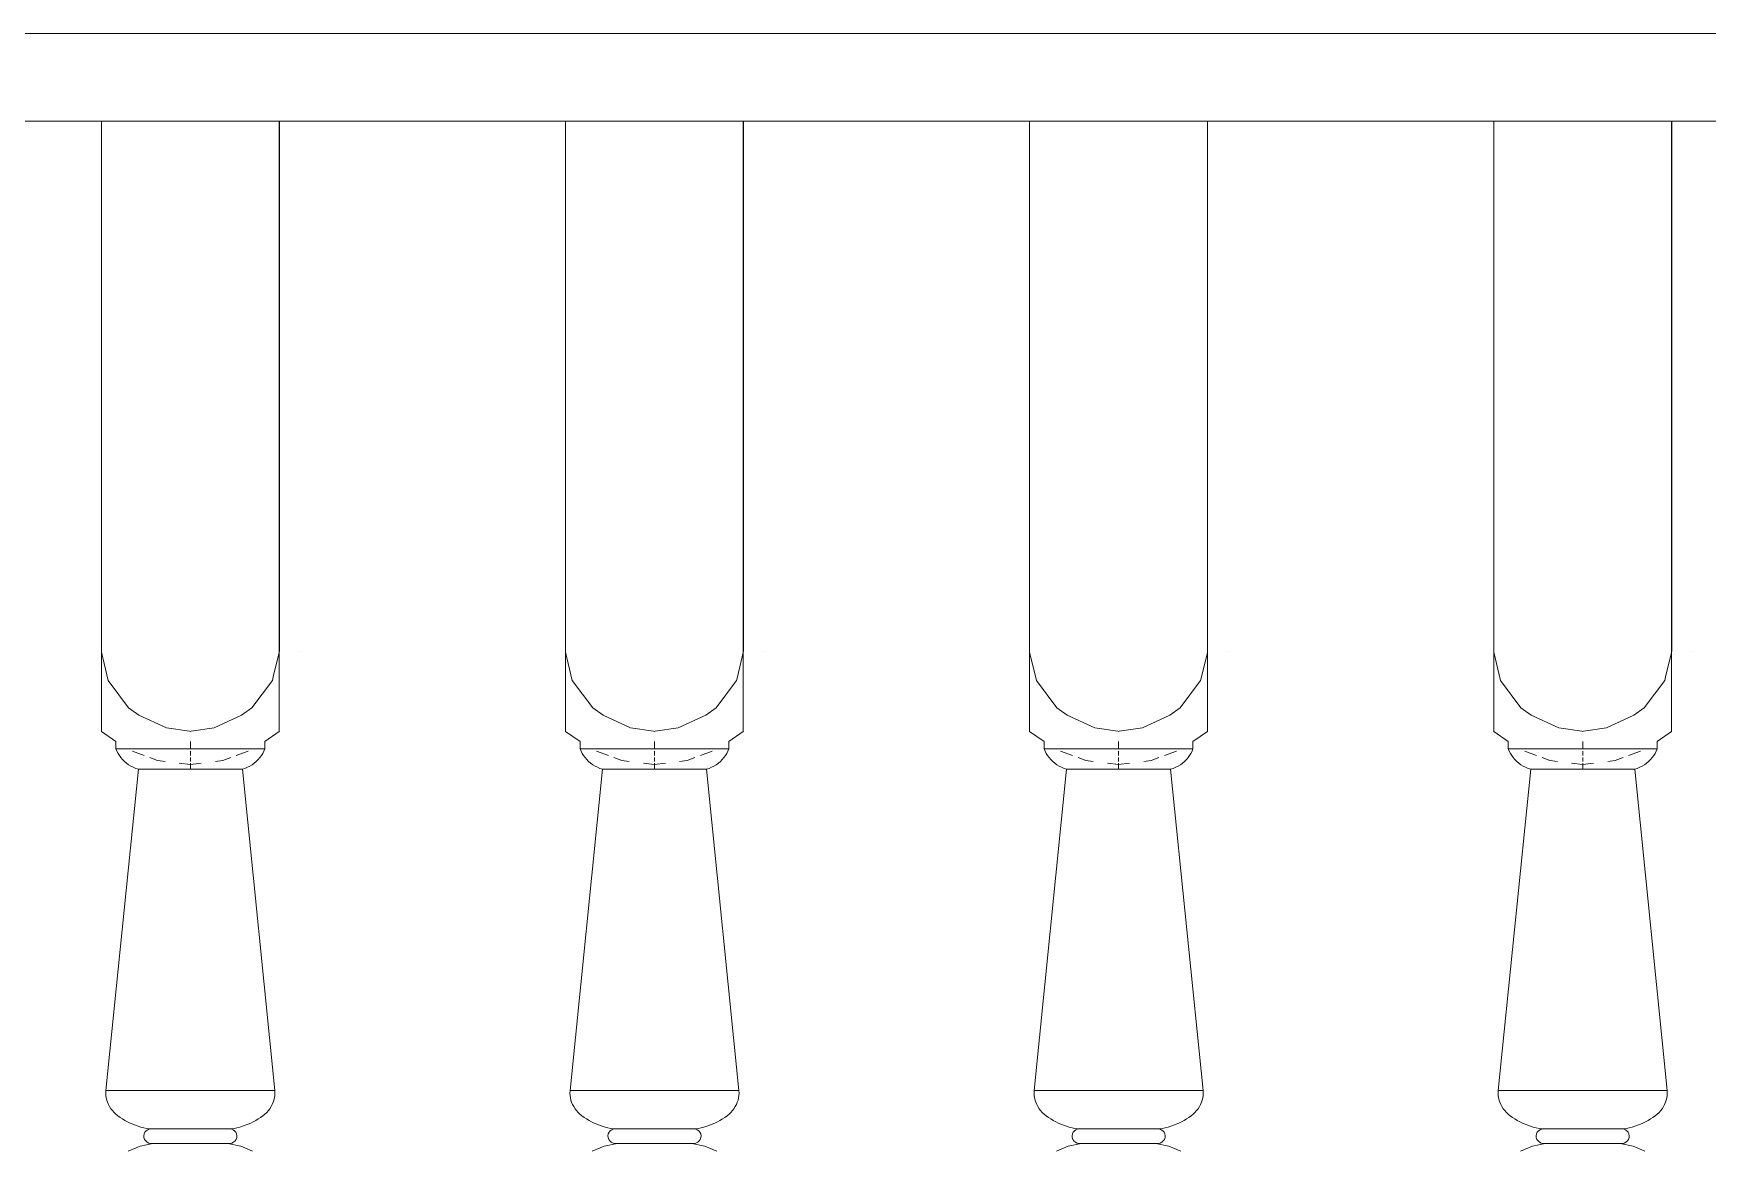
# Model space of a CAD drawing. Header units: inches. Extents: x 16.2 to 49.2, y 7.1 to 20.7.
# Drawn here: x 32.169 to 32.815, y 16.164 to 16.594 of the extents above; entities that cross this region are included whole.
import ezdxf

# ---------------------------------------------------------------- set-up
doc = ezdxf.new("R2010")
doc.units = ezdxf.units.IN
doc.header["$MEASUREMENT"] = 0
doc.layers.add('0inne_gulv', color=252, linetype='Continuous', lineweight=13)

# ---------------------------------------------------------------- blocks, each defined once
blk = doc.blocks.new('DEREK SMALL HOUSE fr')
for p, q in [((-2.10617, -1.60499), (-0.79627, -1.60499)), ((-1.6321, -1.63888), (-1.52162, -1.63888)), ((-1.63205, -1.63888), (-1.52162, -1.63888)), ((-1.52162, -1.63888), (-1.45301, -1.63888)), ((-1.52162, -1.63888), (-1.52162, -1.84371)), ((-1.45301, -1.84342), (-1.45301, -1.63888)), ((-1.45301, -1.63888), (-1.45295, -1.63888)), ((-1.45301, -1.63888), (-1.34253, -1.63888)), ((-1.45295, -1.84342), (-1.45295, -1.63888)), ((-1.45295, -1.63888), (-1.34253, -1.63888)), ((-1.45295, -1.84342), (-1.45295, -1.63888)), ((-1.34253, -1.63888), (-1.27392, -1.63888)), ((-1.34253, -1.63888), (-1.34253, -1.84371)), ((-1.27392, -1.84342), (-1.27392, -1.63888)), ((-1.27392, -1.63888), (-1.27386, -1.63888)), ((-1.27392, -1.63888), (-1.16343, -1.63888)), ((-1.27386, -1.84342), (-1.27386, -1.63888)), ((-1.27386, -1.63888), (-1.16343, -1.63888)), ((-1.27386, -1.84342), (-1.27386, -1.63888)), ((-1.16343, -1.63888), (-1.09482, -1.63888)), ((-1.16343, -1.63888), (-1.16343, -1.84371)), ((-1.09482, -1.84342), (-1.09482, -1.63888)), ((-1.09482, -1.63888), (-1.09476, -1.63888)), ((-1.09482, -1.63888), (-0.98434, -1.63888)), ((-1.09476, -1.84342), (-1.09476, -1.63888)), ((-1.09476, -1.63888), (-0.98434, -1.63888)), ((-1.09476, -1.84342), (-1.09476, -1.63888)), ((-0.98434, -1.63888), (-0.91573, -1.63888)), ((-0.98434, -1.63888), (-0.98434, -1.84371)), ((-0.91573, -1.84342), (-0.91573, -1.63888)), ((-0.91573, -1.63888), (-0.91567, -1.63888)), ((-0.91573, -1.63888), (-0.80524, -1.63888)), ((-0.91567, -1.84342), (-0.91567, -1.63888)), ((-0.91567, -1.63888), (-0.80524, -1.63888)), ((-0.91567, -1.84342), (-0.91567, -1.63888)), ((-1.51899, -1.85467), (-1.52162, -1.84371)), ((-1.52162, -1.87426), (-1.52162, -1.84371)), ((-1.45301, -1.8438), (-1.4553, -1.85321)), ((-1.45301, -1.84342), (-1.45303, -1.84349)), ((-1.45301, -1.84346), (-1.45303, -1.84349)), ((-1.45303, -1.84349), (-1.45301, -1.84361)), ((-1.45295, -1.84342), (-1.45301, -1.84342)), ((-1.45301, -1.84346), (-1.45301, -1.84342)), ((-1.45301, -1.84359), (-1.45301, -1.84342)), ((-1.45295, -1.84342), (-1.45301, -1.84342)), ((-1.45301, -1.84366), (-1.45301, -1.84359)), ((-1.45301, -1.84361), (-1.45301, -1.84366)), ((-1.45301, -1.84371), (-1.45301, -1.84366)), ((-1.45301, -1.84371), (-1.45301, -1.8438)), ((-1.45301, -1.87426), (-1.45301, -1.8438)), ((-1.45298, -1.84342), (-1.45295, -1.84342)), ((-1.44528, -1.84342), (-1.44525, -1.84342)), ((-1.3399, -1.85467), (-1.34253, -1.84371)), ((-1.34253, -1.87426), (-1.34253, -1.84371)), ((-1.27392, -1.8438), (-1.27621, -1.85321)), ((-1.27392, -1.84342), (-1.27393, -1.84349)), ((-1.27392, -1.84346), (-1.27393, -1.84349)), ((-1.27393, -1.84349), (-1.27392, -1.84361)), ((-1.27386, -1.84342), (-1.27392, -1.84342)), ((-1.27392, -1.84346), (-1.27392, -1.84342)), ((-1.27392, -1.84359), (-1.27392, -1.84342)), ((-1.27386, -1.84342), (-1.27392, -1.84342)), ((-1.27392, -1.84366), (-1.27392, -1.84359)), ((-1.27392, -1.84361), (-1.27392, -1.84366)), ((-1.27392, -1.84371), (-1.27392, -1.84366)), ((-1.27392, -1.8438), (-1.27392, -1.84371)), ((-1.27392, -1.87426), (-1.27392, -1.8438)), ((-1.27389, -1.84342), (-1.27386, -1.84342)), ((-1.26618, -1.84342), (-1.26615, -1.84342)), ((-1.1608, -1.85467), (-1.16343, -1.84371)), ((-1.16343, -1.87426), (-1.16343, -1.84371)), ((-1.09482, -1.8438), (-1.09711, -1.85321)), ((-1.09482, -1.84342), (-1.09484, -1.84349)), ((-1.09482, -1.84346), (-1.09484, -1.84349)), ((-1.09484, -1.84349), (-1.09482, -1.84361)), ((-1.09476, -1.84342), (-1.09482, -1.84342)), ((-1.09482, -1.84346), (-1.09482, -1.84342)), ((-1.09482, -1.84359), (-1.09482, -1.84342)), ((-1.09476, -1.84342), (-1.09482, -1.84342)), ((-1.09482, -1.84366), (-1.09482, -1.84359)), ((-1.09482, -1.84361), (-1.09482, -1.84366)), ((-1.09482, -1.84371), (-1.09482, -1.84366)), ((-1.09482, -1.8438), (-1.09482, -1.84371)), ((-1.09482, -1.87426), (-1.09482, -1.8438)), ((-1.0948, -1.84342), (-1.09476, -1.84342)), ((-1.08709, -1.84342), (-1.08706, -1.84342)), ((-0.98171, -1.85467), (-0.98434, -1.84371)), ((-0.98434, -1.87426), (-0.98434, -1.84371)), ((-0.91573, -1.8438), (-0.91802, -1.85321)), ((-0.91573, -1.84342), (-0.91574, -1.84349)), ((-0.91573, -1.84346), (-0.91574, -1.84349)), ((-0.91574, -1.84349), (-0.91573, -1.84361)), ((-0.91567, -1.84342), (-0.91573, -1.84342)), ((-0.91573, -1.84346), (-0.91573, -1.84342)), ((-0.91573, -1.84359), (-0.91573, -1.84342)), ((-0.91567, -1.84342), (-0.91573, -1.84342)), ((-0.91573, -1.84366), (-0.91573, -1.84359)), ((-0.91573, -1.84361), (-0.91573, -1.84366)), ((-0.91573, -1.84371), (-0.91573, -1.84366)), ((-0.91573, -1.8438), (-0.91573, -1.84371)), ((-0.91573, -1.87426), (-0.91573, -1.8438)), ((-0.9157, -1.84342), (-0.91567, -1.84342)), ((-0.90799, -1.84342), (-0.90796, -1.84342)), ((-1.4553, -1.85321), (-1.45565, -1.85467)), ((-1.27621, -1.85321), (-1.27656, -1.85467)), ((-1.09711, -1.85321), (-1.09746, -1.85467)), ((-0.91802, -1.85321), (-0.91837, -1.85467)), ((-1.51899, -1.85467), (-1.51111, -1.86519)), ((-1.45565, -1.85467), (-1.46353, -1.86519)), ((-1.45301, -1.85758), (-1.45295, -1.85758)), ((-1.3399, -1.85467), (-1.33201, -1.86519)), ((-1.27656, -1.85467), (-1.28444, -1.86519)), ((-1.27392, -1.85758), (-1.27386, -1.85758)), ((-1.1608, -1.85467), (-1.15292, -1.86519)), ((-1.09746, -1.85467), (-1.10535, -1.86519)), ((-1.09482, -1.85758), (-1.09476, -1.85758)), ((-0.98171, -1.85467), (-0.97383, -1.86519)), ((-0.91837, -1.85467), (-0.92625, -1.86519)), ((-0.91573, -1.85758), (-0.91567, -1.85758)), ((-1.51111, -1.86519), (-1.50714, -1.86804)), ((-1.46751, -1.86804), (-1.46353, -1.86519)), ((-1.33201, -1.86519), (-1.32804, -1.86804)), ((-1.28841, -1.86804), (-1.28444, -1.86519)), ((-1.15292, -1.86519), (-1.14895, -1.86804)), ((-1.10932, -1.86804), (-1.10535, -1.86519)), ((-0.97383, -1.86519), (-0.96985, -1.86804)), ((-0.93022, -1.86804), (-0.92625, -1.86519)), ((-1.50714, -1.86804), (-1.49652, -1.87285)), ((-1.48762, -1.87422), (-1.49652, -1.87285)), ((-1.47812, -1.87285), (-1.48702, -1.87422)), ((-1.46751, -1.86804), (-1.47812, -1.87285)), ((-1.32804, -1.86804), (-1.31742, -1.87285)), ((-1.30853, -1.87422), (-1.31742, -1.87285)), ((-1.29903, -1.87285), (-1.30792, -1.87422)), ((-1.28841, -1.86804), (-1.29903, -1.87285)), ((-1.14895, -1.86804), (-1.13833, -1.87285)), ((-1.12943, -1.87422), (-1.13833, -1.87285)), ((-1.11994, -1.87285), (-1.12883, -1.87422)), ((-1.10932, -1.86804), (-1.11994, -1.87285)), ((-0.96985, -1.86804), (-0.95923, -1.87285)), ((-0.95034, -1.87422), (-0.95923, -1.87285)), ((-0.94084, -1.87285), (-0.94974, -1.87422)), ((-0.93022, -1.86804), (-0.94084, -1.87285)), ((-1.52168, -1.87422), (-1.52162, -1.87426)), ((-1.52162, -1.87426), (-1.516, -1.87815)), ((-1.516, -1.87815), (-1.516, -1.881)), ((-1.48732, -1.87425), (-1.48762, -1.87422)), ((-1.48732, -1.87425), (-1.48702, -1.87422)), ((-1.48732, -1.87425), (-1.48732, -1.87422)), ((-1.48729, -1.87813), (-1.48729, -1.881)), ((-1.45858, -1.8781), (-1.45301, -1.87426)), ((-1.45858, -1.8781), (-1.45858, -1.881)), ((-1.45301, -1.87426), (-1.45296, -1.87422)), ((-1.34259, -1.87422), (-1.34253, -1.87426)), ((-1.34253, -1.87426), (-1.3369, -1.87815)), ((-1.3369, -1.87815), (-1.3369, -1.881)), ((-1.30823, -1.87425), (-1.30853, -1.87422)), ((-1.30823, -1.87425), (-1.30792, -1.87422)), ((-1.30823, -1.87425), (-1.30823, -1.87422)), ((-1.30819, -1.87813), (-1.30819, -1.881)), ((-1.27948, -1.8781), (-1.27392, -1.87426)), ((-1.27948, -1.8781), (-1.27948, -1.881)), ((-1.27392, -1.87426), (-1.27386, -1.87422)), ((-1.1635, -1.87422), (-1.16343, -1.87426)), ((-1.16343, -1.87426), (-1.15781, -1.87815)), ((-1.15781, -1.87815), (-1.15781, -1.881)), ((-1.12913, -1.87425), (-1.12943, -1.87422)), ((-1.12913, -1.87425), (-1.12883, -1.87422)), ((-1.12913, -1.87425), (-1.12913, -1.87422)), ((-1.1291, -1.87813), (-1.1291, -1.881)), ((-1.10039, -1.8781), (-1.09482, -1.87426)), ((-1.10039, -1.8781), (-1.10039, -1.881)), ((-1.09482, -1.87426), (-1.09477, -1.87422)), ((-0.9844, -1.87422), (-0.98434, -1.87426)), ((-0.98434, -1.87426), (-0.97872, -1.87815)), ((-0.97872, -1.87815), (-0.97872, -1.881)), ((-0.95004, -1.87425), (-0.95034, -1.87422)), ((-0.95004, -1.87425), (-0.94974, -1.87422)), ((-0.95004, -1.87425), (-0.95004, -1.87422)), ((-0.95, -1.87813), (-0.95, -1.881)), ((-0.92129, -1.8781), (-0.91573, -1.87426)), ((-0.92129, -1.8781), (-0.92129, -1.881)), ((-0.91573, -1.87426), (-0.91568, -1.87422)), ((-1.516, -1.881), (-1.51563, -1.8819)), ((-1.516, -1.881), (-1.48729, -1.881)), ((-1.51563, -1.8819), (-1.51519, -1.88277)), ((-1.51519, -1.88277), (-1.51468, -1.8836)), ((-1.51468, -1.8836), (-1.51409, -1.8844)), ((-1.51409, -1.8844), (-1.51344, -1.88515)), ((-1.51344, -1.88515), (-1.51272, -1.88586)), ((-1.51272, -1.88586), (-1.51195, -1.88651)), ((-1.50965, -1.8819), (-1.50507, -1.8836)), ((-1.50293, -1.8844), (-1.49993, -1.88552)), ((-1.49993, -1.88552), (-1.49706, -1.88586)), ((-1.48729, -1.881), (-1.45858, -1.881)), ((-1.48729, -1.8836), (-1.48729, -1.8819)), ((-1.48729, -1.88586), (-1.48729, -1.8844)), ((-1.47758, -1.88586), (-1.47472, -1.88552)), ((-1.47472, -1.88552), (-1.47171, -1.8844)), ((-1.46957, -1.8836), (-1.465, -1.8819)), ((-1.46185, -1.88586), (-1.46263, -1.88651)), ((-1.46114, -1.88515), (-1.46185, -1.88586)), ((-1.46048, -1.8844), (-1.46114, -1.88515)), ((-1.4599, -1.8836), (-1.46048, -1.8844)), ((-1.45938, -1.88277), (-1.4599, -1.8836)), ((-1.45894, -1.8819), (-1.45938, -1.88277)), ((-1.45858, -1.881), (-1.45894, -1.8819)), ((-1.3369, -1.881), (-1.33654, -1.8819)), ((-1.3369, -1.881), (-1.30819, -1.881)), ((-1.33654, -1.8819), (-1.3361, -1.88277)), ((-1.3361, -1.88277), (-1.33558, -1.8836)), ((-1.33558, -1.8836), (-1.335, -1.8844)), ((-1.335, -1.8844), (-1.33434, -1.88515)), ((-1.33434, -1.88515), (-1.33363, -1.88586)), ((-1.33363, -1.88586), (-1.33285, -1.88651)), ((-1.33055, -1.8819), (-1.32598, -1.8836)), ((-1.32384, -1.8844), (-1.32083, -1.88552)), ((-1.32083, -1.88552), (-1.31797, -1.88586)), ((-1.30819, -1.881), (-1.27948, -1.881)), ((-1.30819, -1.8836), (-1.30819, -1.8819)), ((-1.30819, -1.88586), (-1.30819, -1.8844)), ((-1.29849, -1.88586), (-1.29562, -1.88552)), ((-1.29562, -1.88552), (-1.29262, -1.8844)), ((-1.29048, -1.8836), (-1.2859, -1.8819)), ((-1.28276, -1.88586), (-1.28353, -1.88651)), ((-1.28204, -1.88515), (-1.28276, -1.88586)), ((-1.28139, -1.8844), (-1.28204, -1.88515)), ((-1.2808, -1.8836), (-1.28139, -1.8844)), ((-1.28029, -1.88277), (-1.2808, -1.8836)), ((-1.27985, -1.8819), (-1.28029, -1.88277)), ((-1.27948, -1.881), (-1.27985, -1.8819)), ((-1.15781, -1.881), (-1.15745, -1.8819)), ((-1.15781, -1.881), (-1.1291, -1.881)), ((-1.15745, -1.8819), (-1.157, -1.88277)), ((-1.157, -1.88277), (-1.15649, -1.8836)), ((-1.15649, -1.8836), (-1.1559, -1.8844)), ((-1.1559, -1.8844), (-1.15525, -1.88515)), ((-1.15525, -1.88515), (-1.15453, -1.88586)), ((-1.15453, -1.88586), (-1.15376, -1.88651)), ((-1.15146, -1.8819), (-1.14688, -1.8836)), ((-1.14474, -1.8844), (-1.14174, -1.88552)), ((-1.14174, -1.88552), (-1.13887, -1.88586)), ((-1.1291, -1.881), (-1.10039, -1.881)), ((-1.1291, -1.8836), (-1.1291, -1.8819)), ((-1.1291, -1.88586), (-1.1291, -1.8844)), ((-1.11939, -1.88586), (-1.11653, -1.88552)), ((-1.11653, -1.88552), (-1.11352, -1.8844)), ((-1.11138, -1.8836), (-1.10681, -1.8819)), ((-1.10366, -1.88586), (-1.10444, -1.88651)), ((-1.10295, -1.88515), (-1.10366, -1.88586)), ((-1.10229, -1.8844), (-1.10295, -1.88515)), ((-1.10171, -1.8836), (-1.10229, -1.8844)), ((-1.10119, -1.88277), (-1.10171, -1.8836)), ((-1.10075, -1.8819), (-1.10119, -1.88277)), ((-1.10039, -1.881), (-1.10075, -1.8819)), ((-0.97872, -1.881), (-0.97835, -1.8819)), ((-0.97872, -1.881), (-0.95, -1.881)), ((-0.97835, -1.8819), (-0.97791, -1.88277)), ((-0.97791, -1.88277), (-0.97739, -1.8836)), ((-0.97739, -1.8836), (-0.97681, -1.8844)), ((-0.97681, -1.8844), (-0.97615, -1.88515)), ((-0.97615, -1.88515), (-0.97544, -1.88586)), ((-0.97544, -1.88586), (-0.97466, -1.88651)), ((-0.97236, -1.8819), (-0.96779, -1.8836)), ((-0.96565, -1.8844), (-0.96264, -1.88552)), ((-0.96264, -1.88552), (-0.95978, -1.88586)), ((-0.95, -1.881), (-0.92129, -1.881)), ((-0.95, -1.8836), (-0.95, -1.8819)), ((-0.95, -1.88586), (-0.95, -1.8844)), ((-0.9403, -1.88586), (-0.93743, -1.88552)), ((-0.93743, -1.88552), (-0.93443, -1.8844)), ((-0.93229, -1.8836), (-0.92771, -1.8819)), ((-0.92457, -1.88586), (-0.92535, -1.88651)), ((-0.92385, -1.88515), (-0.92457, -1.88586)), ((-0.9232, -1.8844), (-0.92385, -1.88515)), ((-0.92261, -1.8836), (-0.9232, -1.8844)), ((-0.9221, -1.88277), (-0.92261, -1.8836)), ((-0.92166, -1.8819), (-0.9221, -1.88277)), ((-0.92129, -1.881), (-0.92166, -1.8819)), ((-1.50736, -1.88887), (-1.51989, -2.01288)), ((-1.51195, -1.88651), (-1.51111, -1.88711)), ((-1.51111, -1.88711), (-1.51024, -1.88765)), ((-1.51024, -1.88765), (-1.50931, -1.88812)), ((-1.50931, -1.88812), (-1.50835, -1.88853)), ((-1.50835, -1.88853), (-1.50736, -1.88887)), ((-1.46722, -1.88887), (-1.50736, -1.88887)), ((-1.49156, -1.88651), (-1.48736, -1.88701)), ((-1.48729, -1.88701), (-1.48729, -1.88651)), ((-1.48729, -1.88887), (-1.48729, -1.88701)), ((-1.48728, -1.88701), (-1.48308, -1.88651)), ((-1.46622, -1.88853), (-1.46722, -1.88887)), ((-1.46722, -1.88887), (-1.45469, -2.01288)), ((-1.46526, -1.88812), (-1.46622, -1.88853)), ((-1.46434, -1.88765), (-1.46526, -1.88812)), ((-1.46346, -1.88711), (-1.46434, -1.88765)), ((-1.46263, -1.88651), (-1.46346, -1.88711)), ((-1.32826, -1.88887), (-1.34079, -2.01288)), ((-1.33285, -1.88651), (-1.33202, -1.88711)), ((-1.33202, -1.88711), (-1.33114, -1.88765)), ((-1.33114, -1.88765), (-1.33022, -1.88812)), ((-1.33022, -1.88812), (-1.32925, -1.88853)), ((-1.32925, -1.88853), (-1.32826, -1.88887)), ((-1.28812, -1.88887), (-1.32826, -1.88887)), ((-1.31247, -1.88651), (-1.30827, -1.88701)), ((-1.30819, -1.88701), (-1.30399, -1.88651)), ((-1.30819, -1.88701), (-1.30819, -1.88651)), ((-1.30819, -1.88887), (-1.30819, -1.88701)), ((-1.28713, -1.88853), (-1.28812, -1.88887)), ((-1.28812, -1.88887), (-1.27559, -2.01288)), ((-1.28617, -1.88812), (-1.28713, -1.88853)), ((-1.28524, -1.88765), (-1.28617, -1.88812)), ((-1.28436, -1.88711), (-1.28524, -1.88765)), ((-1.28353, -1.88651), (-1.28436, -1.88711)), ((-1.14917, -1.88887), (-1.1617, -2.01288)), ((-1.15376, -1.88651), (-1.15293, -1.88711)), ((-1.15293, -1.88711), (-1.15205, -1.88765)), ((-1.15205, -1.88765), (-1.15112, -1.88812)), ((-1.15112, -1.88812), (-1.15016, -1.88853)), ((-1.15016, -1.88853), (-1.14917, -1.88887)), ((-1.10903, -1.88887), (-1.14917, -1.88887)), ((-1.13337, -1.88651), (-1.12917, -1.88701)), ((-1.1291, -1.88701), (-1.1291, -1.88651)), ((-1.1291, -1.88887), (-1.1291, -1.88701)), ((-1.12909, -1.88701), (-1.12489, -1.88651)), ((-1.10804, -1.88853), (-1.10903, -1.88887)), ((-1.10903, -1.88887), (-1.0965, -2.01288)), ((-1.10707, -1.88812), (-1.10804, -1.88853)), ((-1.10615, -1.88765), (-1.10707, -1.88812)), ((-1.10527, -1.88711), (-1.10615, -1.88765)), ((-1.10444, -1.88651), (-1.10527, -1.88711)), ((-0.97007, -1.88887), (-0.9826, -2.01288)), ((-0.97466, -1.88651), (-0.97383, -1.88711)), ((-0.97383, -1.88711), (-0.97295, -1.88765)), ((-0.97295, -1.88765), (-0.97203, -1.88812)), ((-0.97203, -1.88812), (-0.97107, -1.88853)), ((-0.97107, -1.88853), (-0.97007, -1.88887)), ((-0.92994, -1.88887), (-0.97007, -1.88887)), ((-0.95428, -1.88651), (-0.95008, -1.88701)), ((-0.95, -1.88701), (-0.9458, -1.88651)), ((-0.95, -1.88701), (-0.95, -1.88651)), ((-0.95, -1.88887), (-0.95, -1.88701)), ((-0.92894, -1.88853), (-0.92994, -1.88887)), ((-0.92994, -1.88887), (-0.9174, -2.01288)), ((-0.92798, -1.88812), (-0.92894, -1.88853)), ((-0.92706, -1.88765), (-0.92798, -1.88812)), ((-0.92618, -1.88711), (-0.92706, -1.88765)), ((-0.92535, -1.88651), (-0.92618, -1.88711)), ((-1.51989, -2.01288), (-1.51992, -2.01379)), ((-1.51992, -2.01379), (-1.51987, -2.0147)), ((-1.51989, -2.01288), (-1.45469, -2.01288)), ((-1.51987, -2.0147), (-1.51975, -2.0156)), ((-1.4547, -2.0147), (-1.45483, -2.0156)), ((-1.45465, -2.01379), (-1.4547, -2.0147)), ((-1.45469, -2.01288), (-1.45465, -2.01379)), ((-1.34079, -2.01288), (-1.34083, -2.01379)), ((-1.34083, -2.01379), (-1.34078, -2.0147)), ((-1.34079, -2.01288), (-1.27559, -2.01288)), ((-1.34078, -2.0147), (-1.34065, -2.0156)), ((-1.27561, -2.0147), (-1.27573, -2.0156)), ((-1.27556, -2.01379), (-1.27561, -2.0147)), ((-1.27559, -2.01288), (-1.27556, -2.01379)), ((-1.1617, -2.01288), (-1.16173, -2.01379)), ((-1.16173, -2.01379), (-1.16168, -2.0147)), ((-1.1617, -2.01288), (-1.0965, -2.01288)), ((-1.16168, -2.0147), (-1.16156, -2.0156)), ((-1.09651, -2.0147), (-1.09664, -2.0156)), ((-1.09646, -2.01379), (-1.09651, -2.0147)), ((-1.0965, -2.01288), (-1.09646, -2.01379)), ((-0.9826, -2.01288), (-0.98264, -2.01379)), ((-0.98264, -2.01379), (-0.98259, -2.0147)), ((-0.9826, -2.01288), (-0.9174, -2.01288)), ((-0.98259, -2.0147), (-0.98246, -2.0156)), ((-0.91742, -2.0147), (-0.91754, -2.0156)), ((-0.91737, -2.01379), (-0.91742, -2.0147)), ((-0.9174, -2.01288), (-0.91737, -2.01379)), ((-1.51975, -2.0156), (-1.51954, -2.0165)), ((-1.51954, -2.0165), (-1.51925, -2.01737)), ((-1.51925, -2.01737), (-1.51889, -2.01822)), ((-1.51889, -2.01822), (-1.51846, -2.01904)), ((-1.51846, -2.01904), (-1.51795, -2.01983)), ((-1.51795, -2.01983), (-1.51738, -2.02059)), ((-1.51738, -2.02059), (-1.51674, -2.02129)), ((-1.51674, -2.02129), (-1.51604, -2.02195)), ((-1.51604, -2.02195), (-1.51528, -2.02256)), ((-1.45853, -2.02195), (-1.45929, -2.02256)), ((-1.45784, -2.02129), (-1.45853, -2.02195)), ((-1.4572, -2.02059), (-1.45784, -2.02129)), ((-1.45662, -2.01983), (-1.4572, -2.02059)), ((-1.45612, -2.01904), (-1.45662, -2.01983)), ((-1.45568, -2.01822), (-1.45612, -2.01904)), ((-1.45532, -2.01737), (-1.45568, -2.01822)), ((-1.45504, -2.0165), (-1.45532, -2.01737)), ((-1.45483, -2.0156), (-1.45504, -2.0165)), ((-1.34065, -2.0156), (-1.34044, -2.0165)), ((-1.34044, -2.0165), (-1.34016, -2.01737)), ((-1.34016, -2.01737), (-1.3398, -2.01822)), ((-1.3398, -2.01822), (-1.33936, -2.01904)), ((-1.33936, -2.01904), (-1.33886, -2.01983)), ((-1.33886, -2.01983), (-1.33828, -2.02059)), ((-1.33828, -2.02059), (-1.33764, -2.02129)), ((-1.33764, -2.02129), (-1.33694, -2.02195)), ((-1.33694, -2.02195), (-1.33619, -2.02256)), ((-1.27944, -2.02195), (-1.2802, -2.02256)), ((-1.27874, -2.02129), (-1.27944, -2.02195)), ((-1.2781, -2.02059), (-1.27874, -2.02129)), ((-1.27753, -2.01983), (-1.2781, -2.02059)), ((-1.27702, -2.01904), (-1.27753, -2.01983)), ((-1.27659, -2.01822), (-1.27702, -2.01904)), ((-1.27623, -2.01737), (-1.27659, -2.01822)), ((-1.27594, -2.0165), (-1.27623, -2.01737)), ((-1.27573, -2.0156), (-1.27594, -2.0165)), ((-1.16156, -2.0156), (-1.16135, -2.0165)), ((-1.16135, -2.0165), (-1.16106, -2.01737)), ((-1.16106, -2.01737), (-1.1607, -2.01822)), ((-1.1607, -2.01822), (-1.16027, -2.01904)), ((-1.16027, -2.01904), (-1.15976, -2.01983)), ((-1.15976, -2.01983), (-1.15919, -2.02059)), ((-1.15919, -2.02059), (-1.15855, -2.02129)), ((-1.15855, -2.02129), (-1.15785, -2.02195)), ((-1.15785, -2.02195), (-1.1571, -2.02256)), ((-1.10035, -2.02195), (-1.1011, -2.02256)), ((-1.09965, -2.02129), (-1.10035, -2.02195)), ((-1.09901, -2.02059), (-1.09965, -2.02129)), ((-1.09843, -2.01983), (-1.09901, -2.02059)), ((-1.09793, -2.01904), (-1.09843, -2.01983)), ((-1.09749, -2.01822), (-1.09793, -2.01904)), ((-1.09713, -2.01737), (-1.09749, -2.01822)), ((-1.09685, -2.0165), (-1.09713, -2.01737)), ((-1.09664, -2.0156), (-1.09685, -2.0165)), ((-0.98246, -2.0156), (-0.98225, -2.0165)), ((-0.98225, -2.0165), (-0.98197, -2.01737)), ((-0.98197, -2.01737), (-0.98161, -2.01822)), ((-0.98161, -2.01822), (-0.98117, -2.01904)), ((-0.98117, -2.01904), (-0.98067, -2.01983)), ((-0.98067, -2.01983), (-0.98009, -2.02059)), ((-0.98009, -2.02059), (-0.97945, -2.02129)), ((-0.97945, -2.02129), (-0.97876, -2.02195)), ((-0.97876, -2.02195), (-0.978, -2.02256)), ((-0.92125, -2.02195), (-0.92201, -2.02256)), ((-0.92055, -2.02129), (-0.92125, -2.02195)), ((-0.91991, -2.02059), (-0.92055, -2.02129)), ((-0.91934, -2.01983), (-0.91991, -2.02059)), ((-0.91883, -2.01904), (-0.91934, -2.01983)), ((-0.9184, -2.01822), (-0.91883, -2.01904)), ((-0.91804, -2.01737), (-0.9184, -2.01822)), ((-0.91775, -2.0165), (-0.91804, -2.01737)), ((-0.91754, -2.0156), (-0.91775, -2.0165)), ((-1.51528, -2.02256), (-1.51439, -2.0232)), ((-1.51439, -2.0232), (-1.51347, -2.0238)), ((-1.51347, -2.0238), (-1.51253, -2.02436)), ((-1.51253, -2.02436), (-1.51155, -2.02488)), ((-1.51155, -2.02488), (-1.51055, -2.02537)), ((-1.51055, -2.02537), (-1.50953, -2.02582)), ((-1.50953, -2.02582), (-1.50849, -2.02623)), ((-1.50849, -2.02623), (-1.50743, -2.02659)), ((-1.50743, -2.02659), (-1.50635, -2.02692)), ((-1.50635, -2.02692), (-1.50526, -2.0272)), ((-1.50526, -2.0272), (-1.50415, -2.02744)), ((-1.50436, -2.02839), (-1.50483, -2.02895)), ((-1.50375, -2.02794), (-1.50436, -2.02839)), ((-1.50415, -2.02744), (-1.50304, -2.02764)), ((-1.50304, -2.02764), (-1.50375, -2.02794)), ((-1.50304, -2.02764), (-1.47154, -2.02764)), ((-1.47042, -2.02744), (-1.47154, -2.02764)), ((-1.47154, -2.02764), (-1.47082, -2.02794)), ((-1.47082, -2.02794), (-1.47022, -2.02839)), ((-1.46932, -2.0272), (-1.47042, -2.02744)), ((-1.47022, -2.02839), (-1.46974, -2.02895)), ((-1.46822, -2.02692), (-1.46932, -2.0272)), ((-1.46715, -2.02659), (-1.46822, -2.02692)), ((-1.46609, -2.02623), (-1.46715, -2.02659)), ((-1.46504, -2.02582), (-1.46609, -2.02623)), ((-1.46402, -2.02537), (-1.46504, -2.02582)), ((-1.46302, -2.02488), (-1.46402, -2.02537)), ((-1.46205, -2.02436), (-1.46302, -2.02488)), ((-1.4611, -2.0238), (-1.46205, -2.02436)), ((-1.46018, -2.0232), (-1.4611, -2.0238)), ((-1.45929, -2.02256), (-1.46018, -2.0232)), ((-1.33619, -2.02256), (-1.3353, -2.0232)), ((-1.3353, -2.0232), (-1.33438, -2.0238)), ((-1.33438, -2.0238), (-1.33343, -2.02436)), ((-1.33343, -2.02436), (-1.33246, -2.02488)), ((-1.33246, -2.02488), (-1.33146, -2.02537)), ((-1.33146, -2.02537), (-1.33044, -2.02582)), ((-1.33044, -2.02582), (-1.32939, -2.02623)), ((-1.32939, -2.02623), (-1.32833, -2.02659)), ((-1.32833, -2.02659), (-1.32726, -2.02692)), ((-1.32726, -2.02692), (-1.32616, -2.0272)), ((-1.32616, -2.0272), (-1.32506, -2.02744)), ((-1.32526, -2.02839), (-1.32574, -2.02895)), ((-1.32466, -2.02794), (-1.32526, -2.02839)), ((-1.32506, -2.02744), (-1.32394, -2.02764)), ((-1.32394, -2.02764), (-1.32466, -2.02794)), ((-1.32394, -2.02764), (-1.29244, -2.02764)), ((-1.29133, -2.02744), (-1.29244, -2.02764)), ((-1.29244, -2.02764), (-1.29173, -2.02794)), ((-1.29173, -2.02794), (-1.29112, -2.02839)), ((-1.29022, -2.0272), (-1.29133, -2.02744)), ((-1.29112, -2.02839), (-1.29065, -2.02895)), ((-1.28913, -2.02692), (-1.29022, -2.0272)), ((-1.28805, -2.02659), (-1.28913, -2.02692)), ((-1.28699, -2.02623), (-1.28805, -2.02659)), ((-1.28595, -2.02582), (-1.28699, -2.02623)), ((-1.28493, -2.02537), (-1.28595, -2.02582)), ((-1.28393, -2.02488), (-1.28493, -2.02537)), ((-1.28295, -2.02436), (-1.28393, -2.02488)), ((-1.28201, -2.0238), (-1.28295, -2.02436)), ((-1.28109, -2.0232), (-1.28201, -2.0238)), ((-1.2802, -2.02256), (-1.28109, -2.0232)), ((-1.1571, -2.02256), (-1.1562, -2.0232)), ((-1.1562, -2.0232), (-1.15528, -2.0238)), ((-1.15528, -2.0238), (-1.15434, -2.02436)), ((-1.15434, -2.02436), (-1.15336, -2.02488)), ((-1.15336, -2.02488), (-1.15236, -2.02537)), ((-1.15236, -2.02537), (-1.15134, -2.02582)), ((-1.15134, -2.02582), (-1.1503, -2.02623)), ((-1.1503, -2.02623), (-1.14924, -2.02659)), ((-1.14924, -2.02659), (-1.14816, -2.02692)), ((-1.14816, -2.02692), (-1.14707, -2.0272)), ((-1.14707, -2.0272), (-1.14596, -2.02744)), ((-1.14617, -2.02839), (-1.14664, -2.02895)), ((-1.14556, -2.02794), (-1.14617, -2.02839)), ((-1.14596, -2.02744), (-1.14485, -2.02764)), ((-1.14485, -2.02764), (-1.14556, -2.02794)), ((-1.14485, -2.02764), (-1.11335, -2.02764)), ((-1.11223, -2.02744), (-1.11335, -2.02764)), ((-1.11335, -2.02764), (-1.11264, -2.02794)), ((-1.11264, -2.02794), (-1.11203, -2.02839)), ((-1.11113, -2.0272), (-1.11223, -2.02744)), ((-1.11203, -2.02839), (-1.11155, -2.02895)), ((-1.11003, -2.02692), (-1.11113, -2.0272)), ((-1.10896, -2.02659), (-1.11003, -2.02692)), ((-1.1079, -2.02623), (-1.10896, -2.02659)), ((-1.10685, -2.02582), (-1.1079, -2.02623)), ((-1.10583, -2.02537), (-1.10685, -2.02582)), ((-1.10483, -2.02488), (-1.10583, -2.02537)), ((-1.10386, -2.02436), (-1.10483, -2.02488)), ((-1.10291, -2.0238), (-1.10386, -2.02436)), ((-1.10199, -2.0232), (-1.10291, -2.0238)), ((-1.1011, -2.02256), (-1.10199, -2.0232)), ((-0.978, -2.02256), (-0.97711, -2.0232)), ((-0.97711, -2.0232), (-0.97619, -2.0238)), ((-0.97619, -2.0238), (-0.97524, -2.02436)), ((-0.97524, -2.02436), (-0.97427, -2.02488)), ((-0.97427, -2.02488), (-0.97327, -2.02537)), ((-0.97327, -2.02537), (-0.97225, -2.02582)), ((-0.97225, -2.02582), (-0.9712, -2.02623)), ((-0.9712, -2.02623), (-0.97014, -2.02659)), ((-0.97014, -2.02659), (-0.96907, -2.02692)), ((-0.96907, -2.02692), (-0.96797, -2.0272)), ((-0.96797, -2.0272), (-0.96687, -2.02744)), ((-0.96707, -2.02839), (-0.96755, -2.02895)), ((-0.96647, -2.02794), (-0.96707, -2.02839)), ((-0.96687, -2.02744), (-0.96576, -2.02764)), ((-0.96576, -2.02764), (-0.96647, -2.02794)), ((-0.96576, -2.02764), (-0.93425, -2.02764)), ((-0.93314, -2.02744), (-0.93425, -2.02764)), ((-0.93425, -2.02764), (-0.93354, -2.02794)), ((-0.93354, -2.02794), (-0.93293, -2.02839)), ((-0.93203, -2.0272), (-0.93314, -2.02744)), ((-0.93293, -2.02839), (-0.93246, -2.02895)), ((-0.93094, -2.02692), (-0.93203, -2.0272)), ((-0.92986, -2.02659), (-0.93094, -2.02692)), ((-0.9288, -2.02623), (-0.92986, -2.02659)), ((-0.92776, -2.02582), (-0.9288, -2.02623)), ((-0.92674, -2.02537), (-0.92776, -2.02582)), ((-0.92574, -2.02488), (-0.92674, -2.02537)), ((-0.92477, -2.02436), (-0.92574, -2.02488)), ((-0.92382, -2.0238), (-0.92477, -2.02436)), ((-0.9229, -2.0232), (-0.92382, -2.0238)), ((-0.92201, -2.02256), (-0.9229, -2.0232)), ((-1.5067, -2.03424), (-1.51131, -2.03617)), ((-1.50172, -2.03331), (-1.5067, -2.03424)), ((-1.50514, -2.0296), (-1.50526, -2.0303)), ((-1.50526, -2.0303), (-1.50519, -2.031)), ((-1.50519, -2.031), (-1.50494, -2.03167)), ((-1.50483, -2.02895), (-1.50514, -2.0296)), ((-1.50494, -2.03167), (-1.50452, -2.03227)), ((-1.50452, -2.03227), (-1.50395, -2.03275)), ((-1.50395, -2.03275), (-1.50326, -2.0331)), ((-1.50326, -2.0331), (-1.50251, -2.03329)), ((-1.50251, -2.03329), (-1.50172, -2.03331)), ((-1.50172, -2.03331), (-1.47285, -2.03331)), ((-1.47207, -2.03329), (-1.47285, -2.03331)), ((-1.47285, -2.03331), (-1.46788, -2.03424)), ((-1.47131, -2.0331), (-1.47207, -2.03329)), ((-1.47063, -2.03275), (-1.47131, -2.0331)), ((-1.47006, -2.03227), (-1.47063, -2.03275)), ((-1.46963, -2.03167), (-1.47006, -2.03227)), ((-1.46974, -2.02895), (-1.46944, -2.0296)), ((-1.46938, -2.031), (-1.46963, -2.03167)), ((-1.46944, -2.0296), (-1.46931, -2.0303)), ((-1.46931, -2.0303), (-1.46938, -2.031)), ((-1.46788, -2.03424), (-1.46327, -2.03617)), ((-1.3276, -2.03424), (-1.33221, -2.03617)), ((-1.32263, -2.03331), (-1.3276, -2.03424)), ((-1.32604, -2.0296), (-1.32617, -2.0303)), ((-1.32617, -2.0303), (-1.3261, -2.031)), ((-1.3261, -2.031), (-1.32585, -2.03167)), ((-1.32574, -2.02895), (-1.32604, -2.0296)), ((-1.32585, -2.03167), (-1.32542, -2.03227)), ((-1.32542, -2.03227), (-1.32485, -2.03275)), ((-1.32485, -2.03275), (-1.32417, -2.0331)), ((-1.32417, -2.0331), (-1.32341, -2.03329)), ((-1.32341, -2.03329), (-1.32263, -2.03331)), ((-1.32263, -2.03331), (-1.29376, -2.03331)), ((-1.29297, -2.03329), (-1.29376, -2.03331)), ((-1.29376, -2.03331), (-1.28878, -2.03424)), ((-1.29222, -2.0331), (-1.29297, -2.03329)), ((-1.29153, -2.03275), (-1.29222, -2.0331)), ((-1.29096, -2.03227), (-1.29153, -2.03275)), ((-1.29054, -2.03167), (-1.29096, -2.03227)), ((-1.29065, -2.02895), (-1.29034, -2.0296)), ((-1.29029, -2.031), (-1.29054, -2.03167)), ((-1.29034, -2.0296), (-1.29022, -2.0303)), ((-1.29022, -2.0303), (-1.29029, -2.031)), ((-1.28878, -2.03424), (-1.28417, -2.03617)), ((-1.14851, -2.03424), (-1.15312, -2.03617)), ((-1.14353, -2.03331), (-1.14851, -2.03424)), ((-1.14695, -2.0296), (-1.14707, -2.0303)), ((-1.14707, -2.0303), (-1.14701, -2.031)), ((-1.14701, -2.031), (-1.14675, -2.03167)), ((-1.14664, -2.02895), (-1.14695, -2.0296)), ((-1.14675, -2.03167), (-1.14633, -2.03227)), ((-1.14633, -2.03227), (-1.14576, -2.03275)), ((-1.14576, -2.03275), (-1.14507, -2.0331)), ((-1.14507, -2.0331), (-1.14432, -2.03329)), ((-1.14432, -2.03329), (-1.14353, -2.03331)), ((-1.14353, -2.03331), (-1.11467, -2.03331)), ((-1.11388, -2.03329), (-1.11467, -2.03331)), ((-1.11467, -2.03331), (-1.10969, -2.03424)), ((-1.11312, -2.0331), (-1.11388, -2.03329)), ((-1.11244, -2.03275), (-1.11312, -2.0331)), ((-1.11187, -2.03227), (-1.11244, -2.03275)), ((-1.11144, -2.03167), (-1.11187, -2.03227)), ((-1.11155, -2.02895), (-1.11125, -2.0296)), ((-1.11119, -2.031), (-1.11144, -2.03167)), ((-1.11125, -2.0296), (-1.11112, -2.0303)), ((-1.11112, -2.0303), (-1.11119, -2.031)), ((-1.10969, -2.03424), (-1.10508, -2.03617)), ((-0.96941, -2.03424), (-0.97403, -2.03617)), ((-0.96444, -2.03331), (-0.96941, -2.03424)), ((-0.96785, -2.0296), (-0.96798, -2.0303)), ((-0.96798, -2.0303), (-0.96791, -2.031)), ((-0.96791, -2.031), (-0.96766, -2.03167)), ((-0.96755, -2.02895), (-0.96785, -2.0296)), ((-0.96766, -2.03167), (-0.96723, -2.03227)), ((-0.96723, -2.03227), (-0.96666, -2.03275)), ((-0.96666, -2.03275), (-0.96598, -2.0331)), ((-0.96598, -2.0331), (-0.96522, -2.03329)), ((-0.96522, -2.03329), (-0.96444, -2.03331)), ((-0.96444, -2.03331), (-0.93557, -2.03331)), ((-0.93479, -2.03329), (-0.93557, -2.03331)), ((-0.93557, -2.03331), (-0.93059, -2.03424)), ((-0.93403, -2.0331), (-0.93479, -2.03329)), ((-0.93334, -2.03275), (-0.93403, -2.0331)), ((-0.93277, -2.03227), (-0.93334, -2.03275)), ((-0.93235, -2.03167), (-0.93277, -2.03227)), ((-0.93246, -2.02895), (-0.93215, -2.0296)), ((-0.9321, -2.031), (-0.93235, -2.03167)), ((-0.93215, -2.0296), (-0.93203, -2.0303)), ((-0.93203, -2.0303), (-0.9321, -2.031)), ((-0.93059, -2.03424), (-0.92598, -2.03617))]:
    blk.add_line(p, q)

msp = doc.modelspace()

# ---------------------------------------------------------------- block references
at = {"layer": '0inne_gulv'}
msp.add_blockref('DEREK SMALL HOUSE fr', (33.7165, 18.19939), dxfattribs=at)

doc.saveas('drawing.dxf')
